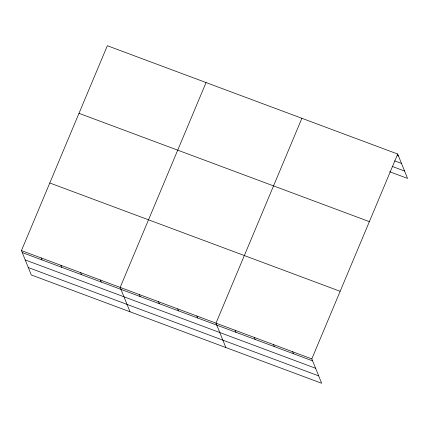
<?xml version="1.0" encoding="UTF-8"?>
<svg xmlns="http://www.w3.org/2000/svg" width="429" height="429" viewBox="0 0 429 429"><rect width="100%" height="100%" fill="white"/><g stroke="black" fill="none" stroke-linecap="round" stroke-linejoin="round"><path stroke-width="0.64" d="M397.704 154.043L311.819 358.896L321.664 383.274L31.296 274.957L21.45 250.584L107.336 45.726L397.704 154.043L407.55 178.416L389.623 171.729M206.059 82.556L120.174 287.409L130.025 311.786M301.882 118.297L215.996 323.155L225.842 347.528M397.265 155.561L398.503 156.022M394.685 160.875L401.49 163.411M392.203 166.414L404.563 171.026M78.995 113.331L369.358 221.643M49.791 182.979L340.159 291.296M21.45 250.584L311.819 358.896M22.249 252.563L312.618 360.875M25.236 259.953L315.605 368.27M28.314 267.567L318.677 375.879M292.653 351.748L293.452 353.727M273.488 344.6L274.287 346.578M254.322 337.451L255.126 339.43M235.162 330.303L235.961 332.282M196.831 316.007L197.63 317.986M177.665 308.859L178.469 310.837M158.505 301.71L159.304 303.689M139.339 294.557L140.138 296.541M100.429 280.046L101.228 282.025M80.684 272.678L81.483 274.662M60.939 265.315L61.738 267.294M41.195 257.947L41.994 259.931"/></g></svg>
